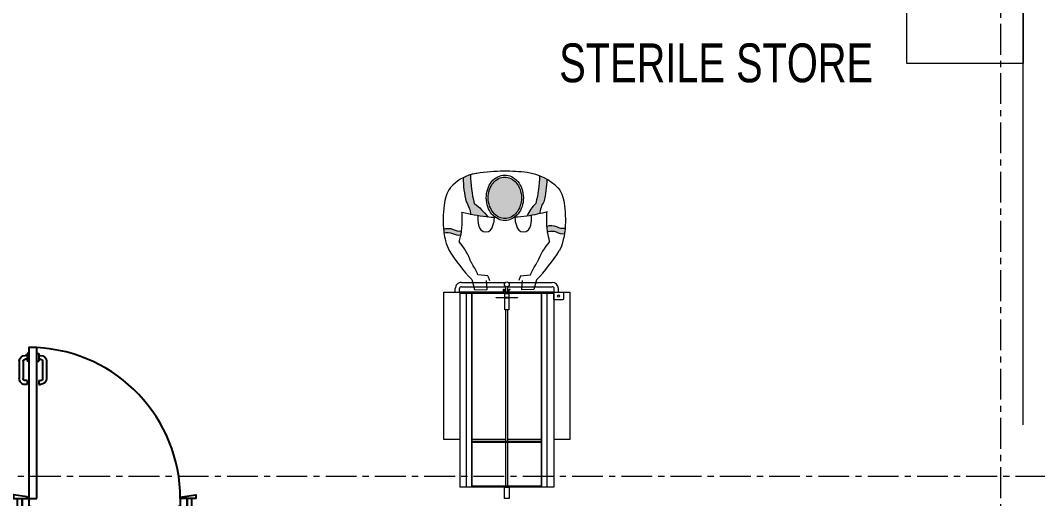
# Model space of a CAD drawing. Header units: millimetres. Extents: x 26027 to 581921, y 7230 to 233891.
# Drawn here: x 526695 to 531939, y 193180 to 195647 of the extents above; entities that cross this region are included whole.
import ezdxf

# ---------------------------------------------------------------- set-up
doc = ezdxf.new("R2010")
doc.units = ezdxf.units.MM
doc.header["$LTSCALE"] = 5
doc.linetypes.add('CENTER', pattern=[50.800000000000004, 31.75, -6.35, 6.35, -6.35])
for name, color, linetype, lineweight in [('5_QUOTE', 2, 'Continuous', 5), ('72_EGR_BASE_TEXT', 7, 'Continuous', 5), ('Medical Equipment and Furniture', 163, 'Continuous', 0), ('Walls', 32, 'Continuous', 5)]:
    doc.layers.add(name, color=color, linetype=linetype, lineweight=lineweight)
for name, color, linetype in [('axes', 9, 'Continuous'), ('GE-ARCHITECTURAL_ELEMENTS', 8, 'Continuous'), ('GE-FURNITURE', 8, 'Continuous')]:
    doc.layers.add(name, color=color, linetype=linetype)
doc.layers.add('Wooden Joinery', color=7, linetype='Continuous', lineweight=5, true_color=0xffdcd1)
doc.styles.add('X3G_ENTITY_2587EA', font='swisscl.ttf', dxfattribs={"height": 200})

# ---------------------------------------------------------------- blocks, each defined once
blk = doc.blocks.new('RTGERTE')
at = {"layer": '5_QUOTE'}
for points in [[(147703.1975635292, 32154.11779346259, -0.005852762069234413), (147710.2544520105, 32154.9614997193, -0.005616048567468107), (147722.8010153262, 32156.17038816656, -0.1664055526249398), (147721.1211808374, 32106.85536519805, 0.1755122865157024), (147712.8645180011, 32063.45314431179, -0.01741104552439672), (147691.946473502, 32066.48732968734, -0.1732045214338606), (147700.2928628823, 32109.31537452189, 0.1506731502884031)], [(147855.8723369852, 31998.45277062559, -0.08333219728539079), (147784.9889599596, 31928.45945939398), (147797.0515287338, 32017.13186627359, 0.1217565404980817), (147863.9164869254, 32040.01971014711, -0.06080814351379149), (147988.4466272627, 32055.13509828213), (148003.4859617873, 32017.67887217132, 0.06172981784818352)], [(147997.5694280548, 31661.321277941), (147979.1568874294, 31623.87550633488, -0.05668641714729694), (147863.1313995283, 31638.92679500545, 0.1140030600011027), (147800.7471180338, 31661.35252113966), (147789.4226140149, 31726.17394965264, -0.0944804000014484), (147855.0872495879, 31680.49373452697, 0.05960204925895471)], [(147735.6989549975, 31574.34394558088, 0.1804056137106168), (147727.649272103, 31529.7285411536, -0.008762278088205393), (147708.0724926504, 31531.59108190401, -0.007224982730893295), (147699.3696521659, 31532.70080766408, -0.1732045214349016), (147707.7160415467, 31575.52885249874, 0.1491568992194391), (147710.724376005, 31619.89141367527, -0.01208158692300856), (147737.7060578628, 31622.55494916777, -0.1625246233418964)]]:
    blk.add_hatch(color=256, dxfattribs=at).paths.add_polyline_path(points)
h = blk.add_hatch(color=256, dxfattribs=at)
edge = h.paths.add_edge_path()
edge.add_arc((147883.3040502598, 31888.00858915462), 133.5104350951626, 251.8060225665682, 270.46480955953444, ccw=False)
edge.add_arc((147875.5799816163, 31864.50737555191), 108.7724425086661, 231.2768176091728, 251.8060225664048, ccw=False)
edge.add_arc((147863.5473562747, 31849.50065145827), 89.53742650568812, 207.3996317622605, 231.2768176093111, ccw=False)
edge.add_arc((147844.8977555592, 31839.83376870982), 68.53132670299256, 180.4648095594532, 207.399631762105, ccw=False)
edge.add_arc((147844.8977555589, 31839.83376871011), 68.53132670270335, 153.5299873570185, 180.4648095597016, ccw=False)
edge.add_arc((147863.7017390588, 31830.47073322603), 89.53742650585176, 129.6528015095549, 153.5299873566343, ccw=False)
edge.add_arc((147875.976252785, 31815.66120408457), 108.7724425080949, 109.12359655252939, 129.6528015098205, ccw=False)
edge.add_arc((147884.0805932288, 31792.28840058968), 133.5104350952276, 90.4648095594593, 109.1235965524236, ccw=False)
edge.add_arc((147884.0805932289, 31792.28840058995), 133.5104350949468, 71.80602256647228, 90.46480955947283, ccw=False)
edge.add_arc((147891.8046618727, 31815.78961419254), 108.7724425084448, 51.27681760923622, 71.80602256649559, ccw=False)
edge.add_arc((147903.8372872145, 31830.7963382862), 89.53742650537882, 27.3996317623633, 51.27681760943881, ccw=False)
edge.add_arc((147922.4868879297, 31840.46322103466), 68.53132670299088, 0.4648095594014876, 27.399631762102274, ccw=False)
edge.add_arc((147922.4868879297, 31840.46322103424), 68.53132670293665, -26.470012642938286, 0.4648095597486872, ccw=False)
edge.add_arc((147903.6829044303, 31849.82625651841), 89.53742650575869, 309.65280150945847, 333.5299873565032, ccw=False)
edge.add_arc((147891.4083907036, 31864.6357856599), 108.7724425082883, 289.12359655262526, 309.6528015098954, ccw=False)
edge.add_arc((147883.30405026, 31888.00858915463), 133.51043509517, 270.464809559447, 289.123596552419, ccw=False)
for p, q in [((147691.946473502, 32066.48732968734), (147690.5600381628, 32066.74131842575)), ((147410.545085045, 31996.47994212009), (147409.9095100266, 31933.60470202693)), ((147461.9127339827, 32010.67286641814), (147410.545085045, 31996.47994212009)), ((147457.7231762308, 31936.07003567333), (147409.9095100266, 31933.60470202693)), ((147481.8636493824, 31927.3429998036), (147487.0656840633, 31979.11160262907)), ((147481.8636493824, 31927.3429998036), (147457.7231762308, 31919.88052483276)), ((147457.7231762308, 31751.10613699118), (147409.9095100266, 31753.57147063763)), ((147410.545085045, 31690.69623054436), (147409.9095100266, 31753.57147063763)), ((147481.8636493824, 31759.8331728609), (147457.7231762308, 31767.29564783169)), ((147481.8636493824, 31759.8331728609), (147487.0656840633, 31708.06457003544)), ((147460.8129918793, 31676.80716590793), (147410.545085045, 31690.69623054436)), ((147710.0096719446, 31619.8029129401), (147710.724376005, 31619.89141367527)), ((147697.5554375864, 31532.98706478649), (147699.3696521659, 31532.70080766419))]:
    blk.add_line(p, q, dxfattribs=at)
for points in [[(147703.1975635292, 32154.11779346259, -0.1506731502884111), (147700.2928628823, 32109.31537452189, 0.173204521433853), (147691.946473502, 32066.48732968734, 0.173204521433853)], [(147722.8010153262, 32156.17038816656, -0.1664055526249236), (147721.1211808374, 32106.85536519805, 0.1755151378544385), (147712.8646319983, 32063.45243567333, 0.173204521433853)], [(147987.6615398653, 32054.58198047034, 0.06080814351378695), (147863.131399528, 32039.46659233538, -0.1217565404980983), (147796.2664413365, 32016.57874846179, -0.173204521433853)], [(148002.70087439, 32017.12575435953, 0.06172981784818554), (147855.0872495879, 31997.89965281385, -0.08333219728538806), (147784.2038725621, 31927.90634158225, -0.173204521433853)], [(147997.5694280548, 31661.321277941, -0.05960204925895471), (147855.0872495879, 31680.49373452697, 0.09448040000144994), (147789.4226140149, 31726.17394965264, 0.173204521433853)], [(147710.7243760048, 31619.89141367649, -0.1491568992236664), (147707.7160415467, 31575.52885249874, 0.1732045214344138), (147699.3696521659, 31532.70080766419, 0.1732045214344138)], [(147737.7060578628, 31622.55494916777, -0.1625246233418806), (147735.6989549975, 31574.34394558088, 0.1804056137106072), (147727.649272103, 31529.7285411536, 0.1732045214344138)], [(147979.1568874294, 31623.87550633488, -0.05668641714729694), (147863.1313995283, 31638.92679500545, 0.1140030600011027), (147800.7471180338, 31661.35252113966, 0.173204521433853)]]:
    blk.add_lwpolyline(points, format="xyb", dxfattribs=at)
at = {"layer": '5_QUOTE', "flags": 128}
for points in [[(148014.1501221316, 31724.40000066074, 0.03092929142412), (148020.6049211334, 31844.42638860166, 0.03604080938429647), (148009.392793382, 31983.99347123841, 0.0117471172864985), (148004.9277480269, 32009.14337539719, 0.1502721530749046), (147936.5679127848, 32120.21862271917, 0.04690222902934697), (147934.1041160174, 32122.38598395296, 0.08272594551670001), (147893.6853644442, 32142.54572180798, 0.04099633150147119), (147845.135502624, 32153.18046176573, 0.0301319538769512), (147777.74869224, 32158.13890374661, 0.030131953876943), (147710.2544520101, 32154.96149971924, 0.005852762068836761), (147703.1975635292, 32154.11779346259, 0.005852762068836761)], [(147657.2639799671, 32074.9681041541, 0.01120130917010139), (147663.148260242, 32073.15642779157, 0.02319531349855549), (147690.5600381628, 32066.74131842575, 0.02319531349855549)], [(147691.946473502, 32066.48732968734, 0.01662306626642642), (147711.9137674867, 32063.55892395438, 0.03013195387695923), (147779.3909559582, 32060.0379302646, 0.01241087006603427), (147807.2274186892, 32060.95499791676)], [(147782.1703668876, 31887.57007321611, -0.04886164346345489), (147785.1472490175, 31934.99463053932, -0.02333814434644978), (147807.2274186892, 32060.95499791676, -0.00846109834530873)], [(147487.0656840633, 31979.11160262965, 0.01446496632962168), (147493.5701705973, 31981.83575038682, 0.02204470287621722), (147546.7532894119, 32010.38258853659, 0.003611944624764072), (147553.265431228, 32014.55679845682, 0.01811093883977862)], [(147812.00137428, 31620.53756645636, -0.03052151506837342), (147789.4226140146, 31726.1739496527, -0.0309086868429045), (147783.2967614875, 31790.61481859745, -0.02268479531684504)], [(147487.0656840633, 31708.06457003544, -0.0116312533618899), (147492.272448091, 31705.81778382277, -0.02204470287621722), (147545.3095381976, 31677.00054647762, -0.003611944624764072), (147551.8003436172, 31672.79323563899)], [(147658.7562136153, 31609.0792005827, -0.04099633150147138), (147707.359590447, 31619.46662265417, -0.001190185008936252), (147710.0096719446, 31619.80291294015, -0.001190185008936252)], [(147710.724376005, 31619.89141367527, -0.02861960462025653), (147774.770772186, 31624.08191648126, -0.01622326197037142), (147811.1630793809, 31623.19627245015)], [(147697.5554375864, 31532.96442675963, -0.0322500503495903), (147659.3069854054, 31541.18858574115, -0.06939756688692462), (147610.477853971, 31560.05175526289)], [(147934.5599053569, 31565.18128755211, -0.04690222902934669), (147932.0851059183, 31563.02649824275, -0.08272594551670001), (147891.5642396928, 31543.07280411269, -0.04099633150147119), (147842.9608628609, 31532.68538204127, -0.0301319538769512), (147775.5496811216, 31528.0700882143, -0.030131953876943), (147708.0724926502, 31531.59108190401, -0.007224982730712358), (147699.3696521659, 31532.70080766408, -0.007224982730712358)]]:
    blk.add_lwpolyline(points, format="xyb", dxfattribs=at)
for points in [[(147884.4682597536, 31744.50287638523, -0.08159467432463738), (147838.4950606906, 31751.67297592398, -0.08981590444706737), (147801.2808855627, 31771.84380436508, -0.1045624681045269), (147775.1762032275, 31803.69411715947, -0.118069433626794), (147766.3690129923, 31839.19669367035, -0.1180694336268921), (147774.599043023, 31874.83748693386, -0.1045624681045962), (147800.1835435065, 31907.107135211, -0.08981590444723123), (147837.0655648596, 31927.87907906226, -0.08159467432471448), (147882.9163837353, 31935.79411335918, -0.08159467432475388), (147928.8895827985, 31928.62401382043, -0.08981590444718113), (147966.1037579262, 31908.45318537927, -0.1045624681045964), (147992.2084402613, 31876.60287258506, -0.1180694336268921), (148001.0156304966, 31841.100296074, -0.1180694336268803), (147992.7856004659, 31805.4595028105, -0.1045624681045684), (147967.2010999824, 31773.18985453335, -0.08981590444718911), (147930.3190786293, 31752.41791068215, -0.08159467432470174)], [(147884.3871360714, 31754.5025473272, -0.08159467432466336), (147841.6174113084, 31761.17302469327, -0.08981590444704689), (147807.5364693062, 31779.6455780114, -0.1045624681045431), (147784.0543866555, 31808.29605794762, -0.1180694336266975), (147776.3686839344, 31839.27781735267, -0.1180694336268648), (147783.5507207149, 31870.38019330415, -0.1045624681046693), (147806.5648814397, 31899.40788030007, -0.08981590444729955), (147840.341635226, 31918.43093834812, -0.08159467432465796), (147882.9975074175, 31925.79444241716, -0.08159467432481483), (147925.7672321805, 31919.12396505103, -0.0898159044471671), (147959.8481741826, 31900.65141173295, -0.1045624681046511), (147983.3302568334, 31872.00093179685, -0.1180694336269459), (147991.0159595545, 31841.01917239174, -0.1180694336268525), (147983.833922774, 31809.91679644014, -0.104562468104514), (147960.8197620492, 31780.88910944434, -0.0898159044472173), (147927.0430082629, 31761.86605139624, -0.08159467432469082)]]:
    blk.add_lwpolyline(points, format="xyb", close=True, dxfattribs=at)
at = {"layer": '5_QUOTE'}
for centre, radius, start, end in [((147703.7123274376, 31960.90674487827), 189.4810484857709, 102.8906776773059, 118.7699694207885), ((147742.7635805317, 31853.11586302368), 303.5912248887564, 97.48846660631133, 105.5375362855831), ((148067.9020346682, 31381.76705515577), 873.3530511682109, 121.427712743757, 133.9368581705997), ((147425.8965361585, 32353.54619792919), 362.1279447734426, 290.5927661490504, 309.7106461843302), ((147745.0445329923, 31938.26861049561), 37.10269952277408, 94.49405543307816, 264.8750291754478), ((147778.9329814547, 31824.43759380211), 155.2929943913991, 84.91284412362558, 103.7062091835578), ((147783.6441154991, 32013.55464867654), 119.8860441122679, 249.5362581912359, 268.7840319044429), ((147745.0445329923, 31743.76973428781), 37.10269952277408, 95.12497082455222, 265.5059445669218), ((147783.6441154991, 31668.48369610694), 119.8860441122679, 91.21596809555713, 110.4637418087641), ((147729.8497256277, 31767.0138960334), 287.4763634304733, 315.2742535348801, 351.4753768656677), ((148069.6519752926, 32302.95462798153), 873.3530511683051, 225.8029544462798, 238.2805781880128), ((147422.7072155587, 31334.45669804083), 362.1279447734426, 49.3196263889734, 69.11552478911965), ((147778.9329814547, 31857.60075098136), 155.2929943913991, 256.2937908164422, 275.0871558763744)]:
    blk.add_arc(centre, radius, start, end, dxfattribs=at)
blk = doc.blocks.new('Sterilizer Trolley')
at = {"layer": 'Medical Equipment and Furniture'}
for p, q in [((-723076.1052477446, -325521.7642041274), (-723076.1052477446, -325461.7642040724)), ((-723076.1052477446, -325461.7642040724), (-723051.1052477218, -325461.7642040724)), ((-723051.1052477218, -325461.7642040724), (-723051.1052477217, -325521.7642041274)), ((-723305.605247955, -326521.7642041228), (-723305.605247955, -325521.7642041274)), ((-723305.605247955, -325521.7642041274), (-722821.6052475113, -325521.7642041274)), ((-723271.6052479238, -325521.7642041274), (-723271.6052479238, -326521.7642041228)), ((-723244.6052478991, -325521.7642041274), (-723244.6052478991, -326521.7642041228)), ((-723242.6052478972, -325521.7642041274), (-723242.6052478972, -326521.7642041228)), ((-723242.6052478972, -325526.764204132), (-722884.605247569, -325526.764204132)), ((-723051.1052477217, -325521.7642041274), (-723076.1052477446, -325521.7642041274)), ((-723068.6052477377, -325526.764204132), (-723068.6052477377, -325751.76420432)), ((-723058.6052477285, -325526.764204132), (-723058.6052477285, -325751.76420432)), ((-722884.605247569, -325521.7642041274), (-722884.605247569, -326521.7642041228)), ((-722882.6052475672, -325521.7642041274), (-722882.6052475672, -326521.7642041228)), ((-722855.6052475424, -325521.7642041274), (-722855.6052475424, -326521.7642041228)), ((-722821.6052475113, -326521.7642041228), (-722821.6052475113, -325521.7642041274)), ((-723388.6052480311, -326526.7642041274), (-723388.6052480311, -325766.7642043337)), ((-723388.6052480311, -325766.7642043337), (-723305.605247955, -325766.7642043337)), ((-723242.6052478972, -325751.76420432), (-722884.605247569, -325751.76420432)), ((-723242.6052478972, -325756.7642043245), (-722884.605247569, -325756.7642043245)), ((-723242.6052478972, -325766.7642043337), (-723068.6052477377, -325766.7642043337)), ((-723068.6052477377, -325756.7642043245), (-723068.6052477377, -326434.8640826424)), ((-723058.6052477285, -325756.7642043245), (-723058.6052477285, -326434.8640826424)), ((-723058.6052477285, -325766.7642043337), (-722884.605247569, -325766.7642043337)), ((-722821.6052475113, -325766.7642043337), (-722738.6052474352, -325766.7642043337)), ((-722738.6052474352, -325766.7642043337), (-722738.6052474352, -326526.7642041274)), ((-722738.6052474352, -326526.7642041274), (-723388.6052480311, -326526.7642041274)), ((-723329.605247977, -326526.7642041274), (-723329.605247977, -326544.7642041439)), ((-723307.6052479568, -326526.7642041274), (-723307.6052479568, -326544.7642041439)), ((-723068.6052477377, -326554.7642041531), (-723297.6052479476, -326554.7642041531)), ((-723081.6052477496, -326541.2642041407), (-723081.1052477491, -326541.7642041412)), ((-723075.6052477441, -326541.2642041407), (-723081.6052477496, -326541.2642041407)), ((-723076.1052477446, -326541.7642041412), (-723081.1052477491, -326541.7642041412)), ((-723076.1052477446, -326541.7642041412), (-723075.6052477441, -326541.2642041407)), ((-723075.6052477441, -326526.7642041274), (-723075.6052477441, -326541.2642041407)), ((-723068.6052477377, -326519.8640827203), (-723068.6052477377, -326521.7642041228)), ((-723068.6052477377, -326526.7642041274), (-723068.6052477377, -326555.3077649162)), ((-723058.6052477285, -326519.8640827203), (-723058.6052477285, -326521.7642041228)), ((-723058.6052477285, -326526.7642041274), (-723058.6052477285, -326555.3077649162)), ((-722829.6052475186, -326554.7642041531), (-723058.6052477285, -326554.7642041531)), ((-723051.6052477221, -326541.2642041407), (-723051.6052477221, -326526.7642041274)), ((-723051.6052477221, -326541.2642041407), (-723051.1052477217, -326541.7642041412)), ((-723045.6052477167, -326541.2642041407), (-723051.6052477221, -326541.2642041407)), ((-723046.105247717, -326541.7642041412), (-723051.1052477217, -326541.7642041412)), ((-723046.105247717, -326541.7642041412), (-723045.6052477167, -326541.2642041407)), ((-723045.6052477167, -326526.7642041274), (-723045.6052477167, -326541.2642041407)), ((-722819.6052475094, -326526.7642041274), (-722819.6052475094, -326544.7642041439)), ((-722797.6052474893, -326526.7642041274), (-722797.6052474893, -326544.7642041439)), ((-723071.1052477399, -326576.7642041732), (-723297.6052479476, -326576.7642041732)), ((-722829.6052475186, -326576.7642041732), (-723056.1052477262, -326576.7642041732))]:
    blk.add_line(p, q, dxfattribs=at)
for points in [[(-723052.605247723, -326496.8640826992), (-723074.6052477432, -326496.8640826992), (-723074.6052477432, -326434.8640826424), (-723052.605247723, -326434.8640826424)], [(-723008.6052476827, -326499.864082702), (-723118.6052477835, -326499.864082702), (-723118.6052477835, -326496.8640826992), (-723008.6052476827, -326496.8640826992)], [(-723052.605247723, -326519.8640827203), (-723074.6052477432, -326519.8640827203), (-723074.6052477432, -326499.864082702), (-723052.605247723, -326499.864082702)], [(-722821.6052475113, -326521.7642041228), (-723305.605247955, -326521.7642041228), (-723305.605247955, -326526.7642041274), (-722821.6052475113, -326526.7642041274)]]:
    blk.add_lwpolyline(points, close=True, dxfattribs=at)
blk.add_lwpolyline([(-723305.605247955, -326526.7642041274), (-723352.605247998, -326526.7642041274, -0.414213562373095), (-723355.6052480008, -326523.7642041247), (-723355.6052480008, -326489.7642040935, -0.414213562373095), (-723352.605247998, -326486.7642040908), (-723305.605247955, -326486.7642040908)], format="xyb", close=True, dxfattribs=at)
for centre, radius in [((-723329.605247977, -326506.7642041091), 5.500000005042239), ((-723063.6052477331, -326566.7642041641), 12.50000001145963)]:
    blk.add_circle(centre, radius, dxfattribs=at)
for centre, radius, start, end in [((-723297.6052479476, -326544.7642041439), 32.00000002933666, 180, 270), ((-723297.6052479476, -326544.7642041439), 10.00000000916771, 180, 270), ((-722829.6052475186, -326544.7642041439), 10.00000000916771, 270, 0), ((-722829.6052475186, -326544.7642041439), 32.00000002933666, 270, 0)]:
    blk.add_arc(centre, radius, start, end, dxfattribs=at)
at = {"layer": 'Medical Equipment and Furniture', "rotation": 270.0000000000018}
blk.add_blockref('RTGERTE', (-754893.4776837018, -179129.5479234678, -0.002151680038253517), dxfattribs=at)
blk = doc.blocks.new('A$C72370EFE')
at = {"layer": 'GE-ARCHITECTURAL_ELEMENTS'}
for p, q in [((-0.009999999999990905, -0.03999999999999915), (-0.01999999999998181, -0.03999999999999915)), ((-0.009999999999990905, -0.03000000000000114), (-0.01000000000010459, -0.07000000000000028)), ((0, -0.03000000000000114), (-0.009999999999990905, -0.03000000000000114)), ((0.04000000000019099, -0.03000000000000114), (0.0500000000001819, -0.03000000000000114)), ((0.0500000000001819, -0.03000000000000114), (0.05000000000029559, -0.07000000000000028)), ((0.0500000000001819, -0.03999999999999915), (0.0600000000001728, -0.03999999999999915)), ((-0.04999999999995453, -0.07000000000000028), (-0.04999999999984084, -0.1600000000000037)), ((-0.02999999999997272, -0.07000000000000028), (-0.02999999999985903, -0.1600000000000037)), ((-0.009999999999990905, -0.06000000000000227), (-0.01999999999998181, -0.06000000000000227)), ((0, -0.07000000000000028), (-0.009999999999990905, -0.07000000000000028)), ((0.04000000000019099, -0.07000000000000028), (0.0500000000001819, -0.07000000000000028)), ((0.0500000000001819, -0.06000000000000227), (0.0600000000001728, -0.06000000000000227)), ((0.07000000000016371, -0.07000000000000028), (0.07000000000005002, -0.1600000000000037)), ((0.09000000000014552, -0.07000000000000028), (0.09000000000003183, -0.1600000000000037)), ((-0.009999999999877218, -0.1700000000000017), (-0.01999999999986812, -0.1700000000000017)), ((-0.009999999999877218, -0.1900000000000048), (-0.01999999999986812, -0.1900000000000048)), ((-0.009999999999877218, -0.1700000000000017), (-0.009999999999877218, -0.1900000000000048)), ((0.05000000000006821, -0.1700000000000017), (0.06000000000005912, -0.1700000000000017)), ((0.05000000000006821, -0.1700000000000017), (0.05000000000006821, -0.1900000000000048)), ((0.05000000000006821, -0.1900000000000048), (0.06000000000005912, -0.1900000000000048))]:
    blk.add_line(p, q, dxfattribs=at)
for centre, radius, start, end in [((-0.01999999999998181, -0.07000000000000028), 0.03, 90, 180), ((0.0600000000001728, -0.07000000000000028), 0.03, 0, 90), ((-0.01999999999998181, -0.07000000000000028), 0.01, 90, 180), ((0.0600000000001728, -0.07000000000000028), 0.01, 0, 90), ((-0.01999999999986812, -0.1600000000000037), 0.03, 180, 270), ((-0.01999999999986812, -0.1600000000000037), 0.01, 180, 270), ((0.06000000000005912, -0.1600000000000037), 0.01, 270, 0), ((0.06000000000005912, -0.1600000000000037), 0.03, 270, 0)]:
    blk.add_arc(centre, radius, start, end, dxfattribs=at)
blk = doc.blocks.new('DR1')
at = {"layer": 'GE-FURNITURE', "elevation": -2.945133955413104e-07}
for points in [[(1743402.912935317, 41721.9257205883), (1743392.912455687, 41721.9257205883), (1743382.911976056, 41791.92907800316), (1743402.912935317, 41791.92907800316)], [(1743552.912935317, 41731.92620021896), (1743562.913414948, 41731.92620021896), (1743572.913894579, 41801.92955763405), (1743552.912935317, 41801.92955763405)], [(1743552.912935317, 41681.9238020652), (1744331.880757414, 41681.92380206316), (1744331.880757414, 41721.92572058603), (1743552.912935317, 41721.92572058807)], [(1743402.912935317, 40941.93147615599), (1743392.912455687, 40941.93147615599), (1743382.911976056, 40871.92811874114), (1743402.912935317, 40871.92811874137)], [(1743552.912935317, 40931.93099652487), (1743562.913414948, 40931.93099652487), (1743572.913894579, 40861.92763911025), (1743552.912935317, 40861.92763911025)]]:
    blk.add_lwpolyline(points, close=True, dxfattribs=at)
for points in [[(1743552.912935317, 41756.92739929538), (1743402.912935317, 41756.92739929538), (1743402.912935317, 41781.92859837227), (1743552.912935317, 41781.92859837203), (1743552.912935317, 41756.92739929538)], [(1743552.912935317, 41756.92739929562), (1743552.912935317, 41721.92572058807), (1743512.911016794, 41721.92572058807), (1743512.911016795, 41711.92524095741), (1743402.912935317, 41711.92524095718), (1743402.912935317, 41756.92739929538), (1743552.912935317, 41756.92739929562)], [(1743552.912935317, 40906.92979744868), (1743552.912935317, 40941.93147615599), (1743512.911016794, 40941.93147615623), (1743512.911016795, 40951.93195578665), (1743402.912935317, 40951.93195578712), (1743402.912935317, 40906.92979744915), (1743552.912935317, 40906.92979744868)], [(1743552.912935317, 40906.92979744892), (1743402.912935317, 40906.92979744915), (1743402.912935317, 40881.92859837227), (1743552.912935317, 40881.92859837203), (1743552.912935317, 40906.92979744892)]]:
    blk.add_lwpolyline(points, dxfattribs=at)
at = {"layer": 'GE-FURNITURE'}
blk.add_arc((1743552.912935317, 41721.92572058807, -2.945133955413104e-07), 779.9942444320768, 270.0000000000171, 357.0603026895866, dxfattribs=at)
at = {"layer": 'GE-FURNITURE', "xscale": -999.9999999998856, "yscale": 999.9999999998856, "zscale": 999.9999999998854, "rotation": 270}
blk.add_blockref('A$C72370EFE', (1744331.880757414, 41681.92380206264, -2.945133955413104e-07), dxfattribs=at)

msp = doc.modelspace()

# ---------------------------------------------------------------- linework, layer by layer
at = {"layer": 'axes', "linetype": 'CENTER', "lineweight": 0}
for p, q in [((531748.7707260156, 120285.5886582294, -5.890051708590249e-07), (531748.7707260156, 205820.2664952243, -5.890051708590249e-07)), ((544175.8116164189, 193295.265920257, 2.361869228524742), (460984.268460267, 193295.265920257, 2.361869228524742))]:
    msp.add_line(p, q, dxfattribs=at)
at = {"layer": 'Medical Equipment and Furniture', "elevation": -8.834959261960762e-07}
msp.add_lwpolyline([(531263.7707367209, 195425.1199955225), (531263.7707367209, 196525.1199955225), (531863.7707367209, 196525.1199955225), (531863.7707367209, 195425.1199955225), (531263.7707367209, 195425.1199955225)], dxfattribs=at)
at = {"layer": 'Walls'}
msp.add_line((531863.7707367209, 193560.2666467882, -5.890050829293614e-07), (531863.7707367209, 196923.7567970781, -5.890052596768669e-07), dxfattribs=at)

# ---------------------------------------------------------------- block references
at = {"layer": 'Medical Equipment and Furniture', "rotation": 180}
msp.add_blockref('Sterilizer Trolley', (-193860.8656093485, -132281.4978775003, -8.834957814229938e-07), dxfattribs=at)
at = {"layer": 'Wooden Joinery', "rotation": 89.99999999999999}
msp.add_blockref('DR1', (568461.7806263673, -1550372.646608745, -2.9449159910655e-07), dxfattribs=at)

# ---------------------------------------------------------------- texts
at = {"layer": '72_EGR_BASE_TEXT', "insert": (530281.7031205536, 195527.7507364969), "char_height": 200, "attachment_point": 2, "style": 'X3G_ENTITY_2587EA'}
msp.add_mtext('STERILE STORE', dxfattribs=at)

doc.saveas('drawing.dxf')
